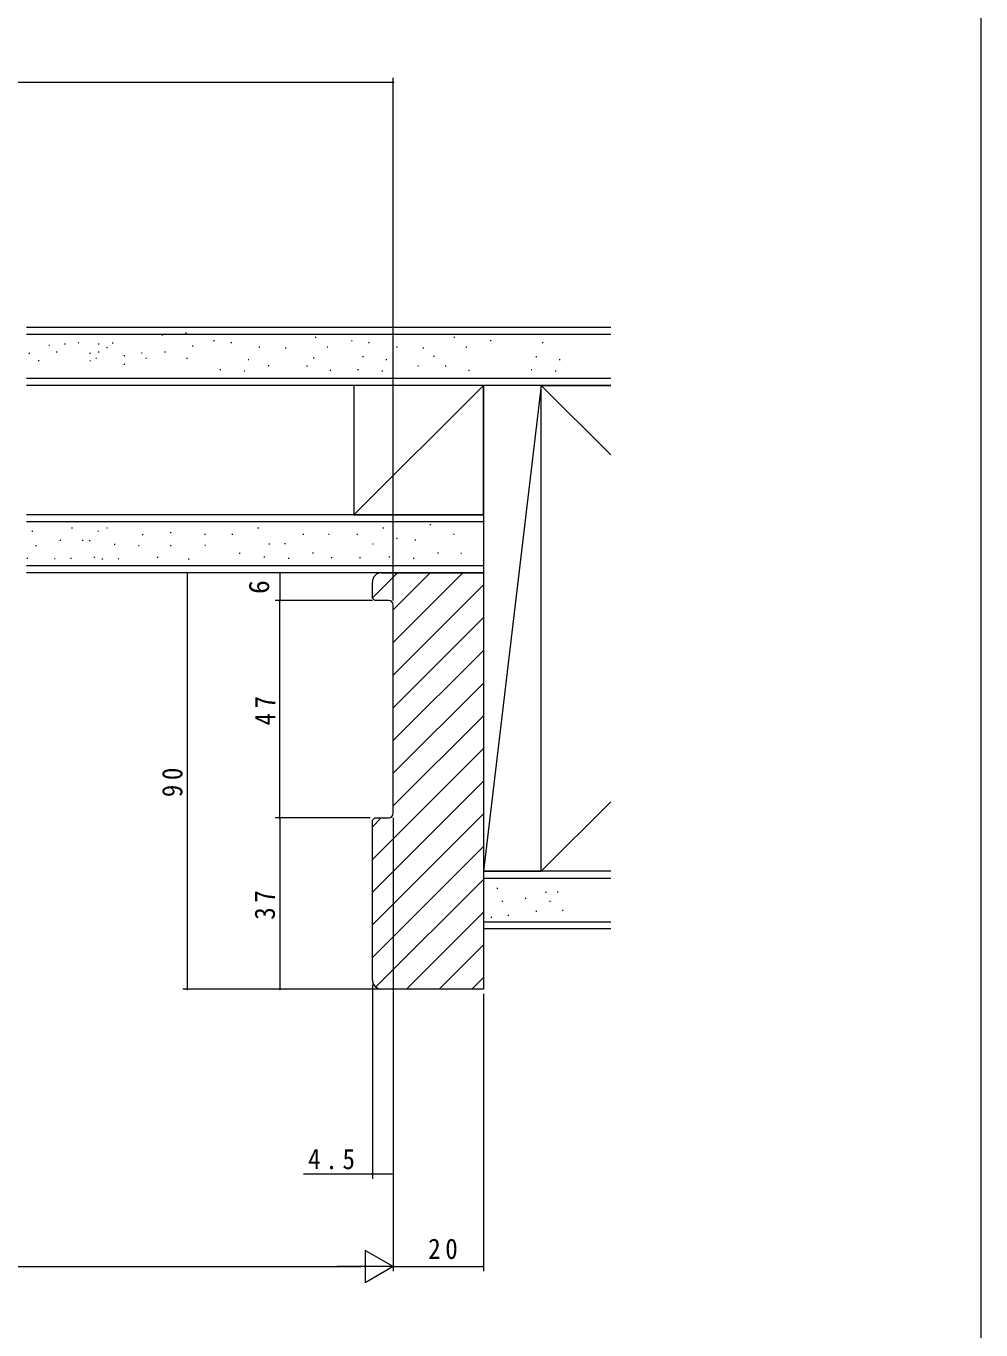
# Model space of a CAD drawing. Units: millimetres, scale not verified. Extents: x -495 to 495, y -796 to 796.
# Drawn here: x 288.7 to 495, y 290.2 to 572.1 of the extents above; entities that cross this region are included whole.
import ezdxf
from ezdxf.enums import TextEntityAlignment as Align

# ---------------------------------------------------------------- set-up
doc = ezdxf.new("R2010")
doc.units = ezdxf.units.MM
doc.header["$LTSCALE"] = 4
for name, color, linetype, lineweight in [('0-2_YKK_ZWAK', 7, 'Continuous', 18), ('0-3_YKK_D', 6, 'Continuous', 18), ('0-7_YSS_K', 3, 'Continuous', 18)]:
    doc.layers.add(name, color=color, linetype=linetype, lineweight=lineweight)
doc.styles.add('ＭＳ ゴシック', font='')
doc.styles.get('ＭＳ ゴシック').set_extended_font_data('MS Gothic')

msp = doc.modelspace()

# ---------------------------------------------------------------- linework, layer by layer
at = {"layer": '0-2_YKK_ZWAK'}
msp.add_line((495, 763.5), (495, -796.5), dxfattribs=at)
at = {"layer": '0-3_YKK_D'}
for p, q in [((368, 447.912), (368, 560.912)), ((368, 559.912), (163, 559.912)), ((364.5, 453.912), (322.5, 453.912)), ((323.5, 453.912), (323.5, 363.912)), ((365, 453.912), (342.5, 453.912)), ((343.5, 453.912), (343.5, 447.912)), ((363.487, 447.912), (342.5, 447.912)), ((343.5, 400.912), (343.5, 447.912)), ((363, 400.912), (342.5, 400.912)), ((343.5, 400.912), (343.5, 363.912)), ((368, 400.912), (368, 302.912)), ((365.784, 363.912), (322.5, 363.912)), ((363.5, 364.912), (363.5, 322.912)), ((387.5, 362.912), (387.5, 302.912)), ((363.5, 323.912), (348.6, 323.912)), ((368, 323.912), (363.5, 323.912)), ((361.938, 307.412), (361.938, 300.412)), ((368, 303.912), (361.938, 307.412)), ((-7, 303.912), (361, 303.912)), ((368, 303.912), (355.876, 303.912)), ((368, 303.912), (361.938, 300.412)), ((368, 303.912), (387.5, 303.912))]:
    msp.add_line(p, q, dxfattribs=at)
for centre, start, end in [((368, 559.912), 0, 180), ((368, 559.912), 180, 0), ((323.5, 453.912), 90, 270), ((323.5, 453.912), 270, 90), ((343.5, 453.912), 90, 270), ((343.5, 453.912), 270, 90), ((343.5, 447.912), 90, 270), ((343.5, 447.912), 90, 270), ((343.5, 447.912), 270, 90), ((343.5, 447.912), 270, 90), ((343.5, 400.912), 90, 270), ((343.5, 400.912), 90, 270), ((343.5, 400.912), 270, 90), ((343.5, 400.912), 270, 90), ((323.5, 363.912), 90, 270), ((323.5, 363.912), 270, 90), ((343.5, 363.912), 90, 270), ((343.5, 363.912), 270, 90), ((363.5, 323.912), 0, 180), ((363.5, 323.912), 180, 0), ((368, 323.912), 0, 180), ((368, 323.912), 180, 0), ((387.5, 303.912), 0, 180), ((387.5, 303.912), 180, 0)]:
    msp.add_arc(centre, 0.106, start, end, dxfattribs=at)
at = {"layer": '0-7_YSS_K', "color": 7, "lineweight": 9}
for p, q in [((415, 506.912), (288.75, 506.912)), ((415, 494.412), (288.75, 494.412)), ((359.5, 494.412), (359.5, 466.412)), ((387.5, 494.412), (359.5, 494.412)), ((387.5, 466.412), (387.5, 494.412)), ((387.5, 494.412), (387.5, 389.412)), ((400, 494.412), (387.5, 494.412)), ((400, 494.412), (415, 494.412)), ((400, 389.412), (400, 494.412)), ((400, 389.412), (400, 494.412)), ((387.5, 466.412), (288.75, 466.412)), ((359.5, 466.412), (387.5, 466.412)), ((387.5, 453.912), (288.75, 453.912)), ((365.5, 453.912), (387.5, 453.912)), ((387.5, 453.912), (387.5, 363.912)), ((363.5, 448.412), (363.5, 451.912)), ((364, 447.912), (363.5, 448.412)), ((367, 447.912), (364, 447.912)), ((368, 401.912), (368, 446.912)), ((363.5, 400.412), (364, 400.912)), ((363.5, 365.912), (363.5, 400.412)), ((364, 400.912), (367, 400.912)), ((415, 389.412), (387.5, 389.412)), ((387.5, 389.412), (400, 389.412)), ((415, 389.412), (400, 389.412)), ((415, 376.912), (387.5, 376.912)), ((387.5, 363.912), (365.5, 363.912))]:
    msp.add_line(p, q, dxfattribs=at)
at = {"layer": '0-7_YSS_K'}
for p, q in [((415, 505.412), (288.75, 505.412)), ((294.266, 505.412), (294.066, 505.412)), ((301.502, 505.412), (301.302, 505.412)), ((318.221, 505.228), (318.021, 505.228)), ((323.343, 505.683), (323.143, 505.683)), ((351.314, 504.74), (351.114, 504.74)), ((381.314, 504.74), (381.114, 504.74)), ((293.747, 503.024), (293.547, 503.024)), ((297.185, 503.289), (296.985, 503.289)), ((300.082, 503.627), (299.882, 503.627)), ((304.421, 503.289), (304.221, 503.289)), ((306.229, 502.499), (306.029, 502.499)), ((307.463, 503.555), (307.263, 503.555)), ((324.747, 502.897), (324.547, 502.897)), ((329.393, 504.01), (329.193, 504.01)), ((333.108, 503.612), (332.908, 503.612)), ((339.145, 502.683), (338.945, 502.683)), ((344.85, 502.484), (344.65, 502.484)), ((353.901, 502.683), (353.701, 502.683)), ((359.156, 504.01), (358.956, 504.01)), ((362.871, 503.612), (362.671, 503.612)), ((368.908, 502.683), (368.708, 502.683)), ((374.613, 502.484), (374.413, 502.484)), ((383.901, 502.683), (383.701, 502.683)), ((389.156, 504.01), (388.956, 504.01)), ((400.371, 503.612), (400.171, 503.612)), ((289.475, 501.299), (289.275, 501.299)), ((291.471, 499.696), (291.271, 499.696)), ((295.355, 501.57), (295.155, 501.57)), ((302.58, 501.299), (302.38, 501.299)), ((302.609, 499.696), (302.409, 499.696)), ((303.907, 500.196), (303.707, 500.196)), ((304.421, 501.57), (304.221, 501.57)), ((310.01, 500.774), (309.81, 500.774)), ((310.01, 498.912), (309.81, 498.912)), ((313.765, 501.365), (313.565, 501.365)), ((314.711, 500.196), (314.511, 500.196)), ((318.806, 501.57), (318.606, 501.57)), ((323.543, 500.196), (323.343, 500.196)), ((336.823, 499.897), (336.623, 499.897)), ((350.916, 500.295), (350.716, 500.295)), ((361.544, 500.56), (361.344, 500.56)), ((366.586, 499.897), (366.386, 499.897)), ((376.935, 500.627), (376.735, 500.627)), ((399.044, 500.56), (398.844, 500.56)), ((404.086, 499.897), (403.886, 499.897)), ((330.72, 497.774), (330.52, 497.774)), ((335.961, 497.509), (335.761, 497.509)), ((341.202, 498.636), (341.002, 498.636)), ((349.456, 498.57), (349.256, 498.57)), ((354.498, 497.641), (354.298, 497.641)), ((360.483, 497.774), (360.283, 497.774)), ((365.724, 497.509), (365.524, 497.509)), ((373.486, 498.57), (373.286, 498.57)), ((379.456, 498.57), (379.256, 498.57)), ((384.498, 497.641), (384.298, 497.641)), ((397.983, 497.774), (397.783, 497.774)), ((403.224, 497.509), (403.024, 497.509)), ((415, 495.912), (288.75, 495.912)), ((387.5, 494.412), (359.5, 466.412)), ((400, 494.412), (387.5, 389.412)), ((400, 494.412), (415, 479.412)), ((387.5, 464.912), (288.75, 464.912)), ((290.137, 462.856), (289.937, 462.856)), ((294.11, 464.912), (293.91, 464.912)), ((298.675, 463.51), (298.475, 463.51)), ((304.342, 462.789), (304.142, 462.789)), ((304.417, 464.912), (304.217, 464.912)), ((306.283, 463.51), (306.083, 463.51)), ((319.982, 462.524), (319.782, 462.524)), ((338.939, 463.51), (338.739, 463.51)), ((365.954, 463.51), (365.754, 463.51)), ((376.112, 464.24), (375.912, 464.24)), ((290.926, 459.738), (290.726, 459.738)), ((296.167, 460.865), (295.967, 460.865)), ((300.98, 460.865), (300.78, 460.865)), ((302.501, 460.799), (302.301, 460.799)), ((307.876, 460.003), (307.676, 460.003)), ((313.117, 459.738), (312.917, 459.738)), ((313.979, 462.126), (313.779, 462.126)), ((319.982, 459.738), (319.782, 459.738)), ((327.445, 462.183), (327.245, 462.183)), ((327.452, 459.795), (327.252, 459.795)), ((333.306, 462.183), (333.106, 462.183)), ((341.327, 460.06), (341.127, 460.06)), ((344.718, 460.127), (344.518, 460.127)), ((348.691, 462.183), (348.491, 462.183)), ((354.184, 462.183), (353.984, 462.183)), ((360.322, 462.183), (360.122, 462.183)), ((363.7, 460.06), (363.5, 460.06)), ((368.915, 461.284), (368.715, 461.284)), ((372.895, 460.952), (372.695, 460.952)), ((381.2, 462.183), (381, 462.183)), ((289.034, 457.009), (288.834, 457.009)), ((294.967, 456.942), (294.767, 456.942)), ((298.475, 457.009), (298.275, 457.009)), ((303.493, 457.208), (303.293, 457.208)), ((305.229, 456.876), (305.029, 456.876)), ((308.737, 456.942), (308.537, 456.942)), ((317.174, 457.208), (316.974, 457.208)), ((323.913, 456.876), (323.713, 456.876)), ((334.89, 458.07), (334.69, 458.07)), ((340.266, 457.274), (340.066, 457.274)), ((345.507, 457.009), (345.307, 457.009)), ((350.748, 458.136), (350.548, 458.136)), ((354.781, 457.141), (354.581, 457.141)), ((360.919, 457.141), (360.719, 457.141)), ((367.281, 457.274), (367.081, 457.274)), ((372.522, 457.009), (372.322, 457.009)), ((377.763, 458.136), (377.563, 458.136)), ((382.784, 458.07), (382.584, 458.07)), ((387.5, 455.412), (288.75, 455.412)), ((363.5, 448.486), (368.927, 453.912)), ((368, 438.844), (383.069, 453.912)), ((368, 445.915), (375.998, 453.912)), ((368, 431.772), (387.5, 451.272)), ((368, 424.701), (387.5, 444.201)), ((368, 417.63), (387.5, 437.13)), ((368, 410.559), (387.5, 430.059)), ((368, 403.488), (387.5, 422.988)), ((363.5, 391.917), (387.5, 415.917)), ((363.5, 384.846), (387.5, 408.846)), ((415, 404.412), (400, 389.412)), ((363.5, 377.775), (387.5, 401.775)), ((363.5, 398.988), (365.424, 400.912)), ((363.5, 370.704), (387.5, 394.704)), ((364.232, 364.365), (387.5, 387.633)), ((387.5, 387.912), (415, 387.912)), ((390.608, 385.625), (390.408, 385.625)), ((396.711, 383.502), (396.511, 383.502)), ((401.09, 384.762), (400.89, 384.762)), ((403.611, 384.829), (403.411, 384.829)), ((370.85, 363.912), (387.5, 380.562)), ((391.669, 382.838), (391.469, 382.838)), ((399.033, 380.715), (398.833, 380.715)), ((401.952, 382.838), (401.752, 382.838)), ((404.739, 380.914), (404.539, 380.914)), ((387.5, 378.412), (415, 378.412)), ((389.281, 379.388), (389.081, 379.388)), ((392.996, 379.787), (392.796, 379.787)), ((377.921, 363.912), (387.5, 373.491)), ((384.993, 363.912), (387.5, 366.42))]:
    msp.add_line(p, q, dxfattribs=at)
at = {"layer": '0-7_YSS_K', "color": 7, "lineweight": 9}
for centre, radius, start, end in [((365.5, 451.912), 2, 90, 180), ((367, 446.912), 1, 0, 90), ((367, 401.912), 1, 270, 0), ((365.5, 365.912), 2, 180, 270)]:
    msp.add_arc(centre, radius, start, end, dxfattribs=at)

# ---------------------------------------------------------------- texts
at = {"layer": '0-3_YKK_D', "color": 7, "style": 'ＭＳ ゴシック'}
msp.add_text('6', height=4.399, rotation=90, dxfattribs=at).set_placement((342.5, 449.312), align=Align.BOTTOM_LEFT)
at = {"layer": '0-3_YKK_D', "color": 7, "char_height": 4.399, "attachment_point": 7, "rotation": 90, "style": 'ＭＳ ゴシック'}
for s, insert in [('\\T1.37;\\W0.9;47', (342.5, 420.892)), ('\\T1.37;\\W0.9;90', (322.5, 405.392)), ('\\T1.37;\\W0.9;37', (342.5, 378.892))]:
    msp.add_mtext(s, dxfattribs=dict(at, insert=insert))
at = {"layer": '0-3_YKK_D', "color": 7, "char_height": 4.399, "attachment_point": 7, "style": 'ＭＳ ゴシック'}
for s, insert in [('\\T1.38;\\W0.9;4.5', (349.6, 324.912)), ('\\T1.37;\\W0.9;20', (375.56, 305.512))]:
    msp.add_mtext(s, dxfattribs=dict(at, insert=insert))

doc.saveas('drawing.dxf')
